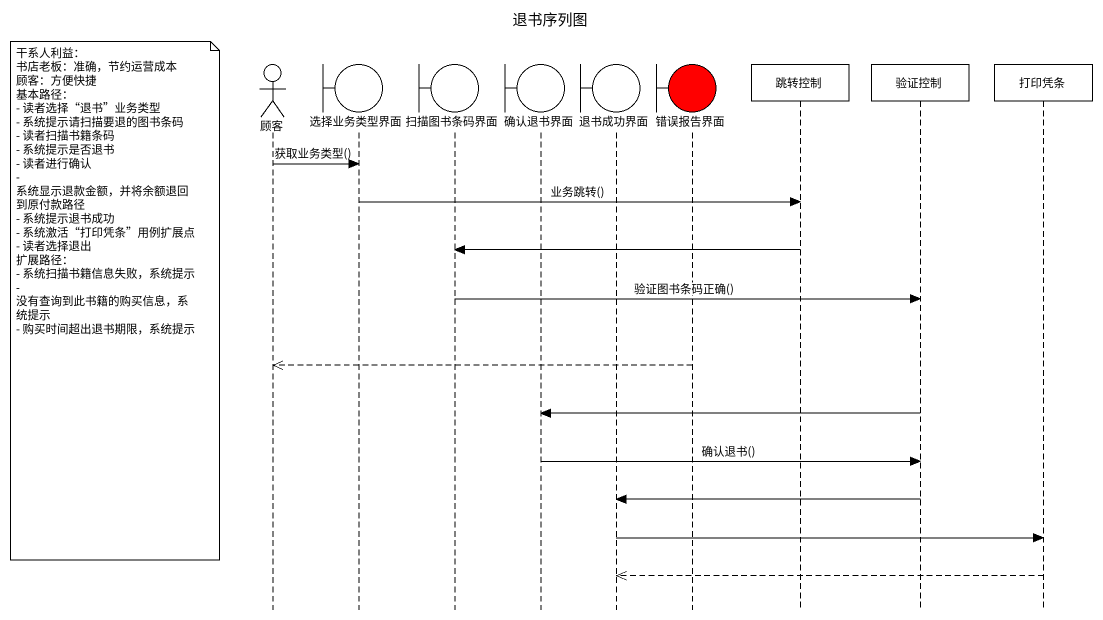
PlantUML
@startuml
title 退书序列图
hide footbox
actor 顾客
boundary 选择业务类型界面
boundary 扫描图书条码界面
boundary 确认退书界面
boundary 退书成功界面
boundary 错误报告界面 #FF0000
participant 跳转控制
participant 验证控制
participant 打印凭条

顾客 -> 选择业务类型界面 : 获取业务类型()
选择业务类型界面 -> 跳转控制 : 业务跳转()
跳转控制 -> 扫描图书条码界面
扫描图书条码界面 -> 验证控制 : 验证图书条码正确()
note left of 顾客
  干系人利益：
  书店老板：准确，节约运营成本
  顾客：方便快捷
  基本路径：
  - 读者选择“退书”业务类型
  - 系统提示请扫描要退的图书条码
  - 读者扫描书籍条码
  - 系统提示是否退书
  - 读者进行确认
  - 系统显示退款金额，并将余额退回到原付款路径
  - 系统提示退书成功
  - 系统激活“打印凭条”用例扩展点
  - 读者选择退出
  扩展路径：
  - 系统扫描书籍信息失败，系统提示
  - 没有查询到此书籍的购买信息，系统提示
  - 购买时间超出退书期限，系统提示
end note
错误报告界面 -->> 顾客
验证控制 -> 确认退书界面
确认退书界面 -> 验证控制 : 确认退书()
验证控制 -> 退书成功界面
退书成功界面 -> 打印凭条
打印凭条 -->> 退书成功界面
@enduml
